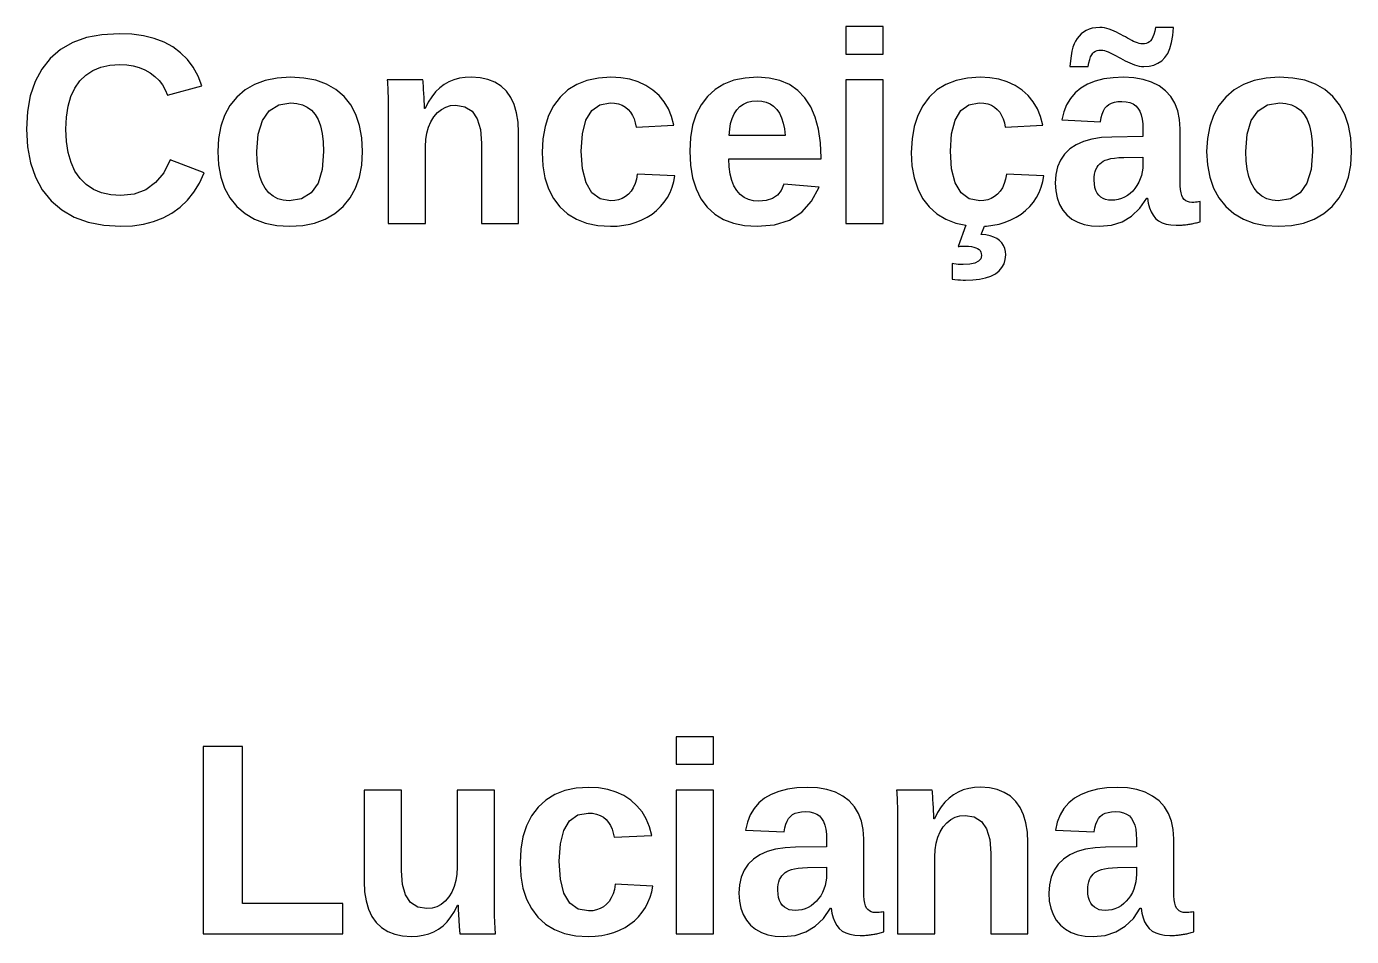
# Model space of a CAD drawing. Header units: metres. Extents: x 18 to 589, y 31 to 387.
# Drawn here: x 535 to 589.2, y 262.6 to 299.7 of the extents above; entities that cross this region are included whole.
import ezdxf

# ---------------------------------------------------------------- set-up
doc = ezdxf.new("R2010")
doc.units = ezdxf.units.M

msp = doc.modelspace()

# ---------------------------------------------------------------- linework, layer by layer
for p, q in [((538.106, 299.395), (537.473, 299.274)), ((538.809, 299.435), (538.106, 299.395)), ((539.327, 299.414), (538.809, 299.435)), ((539.805, 299.349), (539.327, 299.414)), ((570.024, 299.728), (568.5, 299.728)), ((568.5, 299.728), (568.5, 298.605)), ((570.024, 298.605), (570.024, 299.728)), ((578.114, 299.425), (578.029, 299.338)), ((578.21, 299.503), (578.114, 299.425)), ((578.316, 299.568), (578.21, 299.503)), ((578.435, 299.619), (578.316, 299.568)), ((578.568, 299.656), (578.435, 299.619)), ((578.713, 299.677), (578.568, 299.656)), ((578.871, 299.685), (578.713, 299.677)), ((578.969, 299.681), (578.871, 299.685)), ((579.067, 299.668), (578.969, 299.681)), ((579.164, 299.648), (579.067, 299.668)), ((579.262, 299.619), (579.164, 299.648)), ((579.36, 299.582), (579.262, 299.619)), ((579.457, 299.539), (579.36, 299.582)), ((579.552, 299.495), (579.457, 299.539)), ((579.647, 299.449), (579.552, 299.495)), ((579.74, 299.401), (579.647, 299.449)), ((579.831, 299.351), (579.74, 299.401)), ((581.081, 299.407), (581.042, 299.3)), ((581.117, 299.535), (581.081, 299.407)), ((581.15, 299.685), (581.117, 299.535)), ((581.882, 299.685), (581.15, 299.685)), ((581.856, 299.363), (581.882, 299.685)), ((536.91, 299.072), (536.417, 298.79)), ((537.473, 299.274), (536.91, 299.072)), ((540.243, 299.241), (539.805, 299.349)), ((540.641, 299.09), (540.243, 299.241)), ((541, 298.895), (540.641, 299.09)), ((541.318, 298.659), (541, 298.895)), ((577.778, 298.88), (577.735, 298.721)), ((577.827, 299.015), (577.778, 298.88)), ((577.885, 299.132), (577.827, 299.015)), ((577.952, 299.24), (577.885, 299.132)), ((578.029, 299.338), (577.952, 299.24)), ((579.921, 299.301), (579.831, 299.351)), ((580.009, 299.253), (579.921, 299.301)), ((580.094, 299.207), (580.009, 299.253)), ((580.177, 299.163), (580.094, 299.207)), ((580.257, 299.121), (580.177, 299.163)), ((580.335, 299.083), (580.257, 299.121)), ((580.409, 299.055), (580.335, 299.083)), ((580.48, 299.034), (580.409, 299.055)), ((580.548, 299.022), (580.48, 299.034)), ((580.613, 299.018), (580.548, 299.022)), ((580.696, 299.023), (580.613, 299.018)), ((580.771, 299.039), (580.696, 299.023)), ((580.839, 299.065), (580.771, 299.039)), ((580.899, 299.103), (580.839, 299.065)), ((580.952, 299.15), (580.899, 299.103)), ((580.999, 299.214), (580.952, 299.15)), ((581.042, 299.3), (580.999, 299.214)), ((581.649, 298.631), (581.74, 298.837)), ((581.74, 298.837), (581.809, 299.081)), ((581.809, 299.081), (581.856, 299.363)), ((535.993, 298.426), (535.644, 297.988)), ((536.417, 298.79), (535.993, 298.426)), ((541.596, 298.383), (541.318, 298.659)), ((541.834, 298.065), (541.596, 298.383)), ((568.5, 298.605), (570.024, 298.605)), ((577.672, 298.328), (577.651, 298.095)), ((577.7, 298.537), (577.672, 298.328)), ((577.735, 298.721), (577.7, 298.537)), ((578.426, 298.251), (578.461, 298.383)), ((578.461, 298.383), (578.5, 298.491)), ((578.5, 298.491), (578.542, 298.576)), ((578.542, 298.576), (578.587, 298.638)), ((578.587, 298.638), (578.637, 298.683)), ((578.637, 298.683), (578.697, 298.718)), ((578.697, 298.718), (578.765, 298.743)), ((578.765, 298.743), (578.841, 298.758)), ((578.841, 298.758), (578.926, 298.763)), ((578.926, 298.763), (578.992, 298.758)), ((578.992, 298.758), (579.062, 298.746)), ((579.062, 298.746), (579.136, 298.726)), ((579.136, 298.726), (579.212, 298.697)), ((579.212, 298.697), (579.292, 298.66)), ((579.292, 298.66), (579.374, 298.617)), ((579.374, 298.617), (579.458, 298.573)), ((579.458, 298.573), (579.545, 298.527)), ((579.545, 298.527), (579.633, 298.479)), ((579.633, 298.479), (579.723, 298.429)), ((579.723, 298.429), (579.815, 298.379)), ((579.815, 298.379), (579.907, 298.331)), ((579.907, 298.331), (580.001, 298.285)), ((581.252, 298.228), (581.405, 298.331)), ((581.405, 298.331), (581.537, 298.464)), ((581.537, 298.464), (581.649, 298.631)), ((535.644, 297.988), (535.372, 297.479)), ((537.44, 297.746), (537.728, 297.935)), ((537.728, 297.935), (538.057, 298.069)), ((538.057, 298.069), (538.428, 298.15)), ((538.428, 298.15), (538.841, 298.177)), ((538.841, 298.177), (539.118, 298.163)), ((539.118, 298.163), (539.38, 298.123)), ((539.38, 298.123), (539.626, 298.055)), ((539.626, 298.055), (539.858, 297.96)), ((539.858, 297.96), (540.075, 297.838)), ((540.075, 297.838), (540.271, 297.693)), ((542.031, 297.707), (541.834, 298.065)), ((577.651, 298.095), (578.394, 298.095)), ((578.394, 298.095), (578.426, 298.251)), ((580.001, 298.285), (580.096, 298.241)), ((580.096, 298.241), (580.192, 298.198)), ((580.192, 298.198), (580.289, 298.161)), ((580.289, 298.161), (580.385, 298.133)), ((580.385, 298.133), (580.481, 298.112)), ((580.481, 298.112), (580.577, 298.1)), ((580.577, 298.1), (580.672, 298.095)), ((580.672, 298.095), (580.886, 298.11)), ((580.886, 298.11), (581.079, 298.154)), ((581.079, 298.154), (581.252, 298.228)), ((535.372, 297.479), (535.178, 296.901)), ((536.835, 296.866), (536.993, 297.21)), ((536.993, 297.21), (537.195, 297.504)), ((537.195, 297.504), (537.44, 297.746)), ((540.271, 297.693), (540.439, 297.529)), ((540.439, 297.529), (540.579, 297.346)), ((540.579, 297.346), (540.692, 297.144)), ((540.778, 296.924), (542.188, 297.309)), ((542.188, 297.309), (542.031, 297.707)), ((544.341, 297.364), (543.954, 297.137)), ((544.779, 297.526), (544.341, 297.364)), ((545.266, 297.624), (544.779, 297.526)), ((545.803, 297.656), (545.266, 297.624)), ((546.351, 297.625), (545.803, 297.656)), ((546.844, 297.531), (546.351, 297.625)), ((547.283, 297.374), (546.844, 297.531)), ((547.667, 297.154), (547.283, 297.374)), ((551.215, 297.548), (549.761, 297.548)), ((549.761, 297.548), (549.768, 297.45)), ((549.768, 297.45), (549.774, 297.347)), ((549.774, 297.347), (549.78, 297.239)), ((549.78, 297.239), (549.786, 297.126)), ((551.222, 297.493), (551.215, 297.548)), ((551.23, 297.41), (551.222, 297.493)), ((551.238, 297.3), (551.23, 297.41)), ((551.248, 297.162), (551.238, 297.3)), ((551.903, 297.221), (551.735, 297.056)), ((552.083, 297.358), (551.903, 297.221)), ((552.277, 297.467), (552.083, 297.358)), ((552.485, 297.552), (552.277, 297.467)), ((552.707, 297.613), (552.485, 297.552)), ((552.944, 297.649), (552.707, 297.613)), ((553.195, 297.661), (552.944, 297.649)), ((553.551, 297.638), (553.195, 297.661)), ((553.872, 297.569), (553.551, 297.638)), ((554.158, 297.454), (553.872, 297.569)), ((554.41, 297.294), (554.158, 297.454)), ((554.627, 297.087), (554.41, 297.294)), ((557.506, 297.364), (557.14, 297.137)), ((557.922, 297.526), (557.506, 297.364)), ((558.386, 297.624), (557.922, 297.526)), ((558.9, 297.656), (558.386, 297.624)), ((559.3, 297.635), (558.9, 297.656)), ((559.672, 297.573), (559.3, 297.635)), ((560.014, 297.469), (559.672, 297.573)), ((560.329, 297.323), (560.014, 297.469)), ((560.614, 297.135), (560.329, 297.323)), ((563.519, 297.375), (563.158, 297.156)), ((563.928, 297.531), (563.519, 297.375)), ((564.385, 297.625), (563.928, 297.531)), ((564.89, 297.656), (564.385, 297.625)), ((565.372, 297.623), (564.89, 297.656)), ((565.806, 297.522), (565.372, 297.623)), ((566.192, 297.354), (565.806, 297.522)), ((566.531, 297.12), (566.192, 297.354)), ((570.024, 297.548), (568.5, 297.548)), ((568.5, 297.548), (568.5, 291.678)), ((570.024, 291.678), (570.024, 297.548)), ((572.588, 297.364), (572.222, 297.137)), ((573.004, 297.526), (572.588, 297.364)), ((573.468, 297.624), (573.004, 297.526)), ((573.982, 297.656), (573.468, 297.624)), ((574.382, 297.635), (573.982, 297.656)), ((574.754, 297.573), (574.382, 297.635)), ((575.096, 297.469), (574.754, 297.573)), ((575.411, 297.323), (575.096, 297.469)), ((575.696, 297.135), (575.411, 297.323)), ((578.104, 297.214), (577.868, 297.021)), ((578.377, 297.373), (578.104, 297.214)), ((578.688, 297.497), (578.377, 297.373)), ((579.036, 297.585), (578.688, 297.497)), ((579.42, 297.638), (579.036, 297.585)), ((579.842, 297.656), (579.42, 297.638)), ((580.267, 297.634), (579.842, 297.656)), ((580.65, 297.568), (580.267, 297.634)), ((580.993, 297.459), (580.65, 297.568)), ((581.295, 297.305), (580.993, 297.459)), ((581.556, 297.108), (581.295, 297.305)), ((584.746, 297.364), (584.359, 297.137)), ((585.183, 297.526), (584.746, 297.364)), ((585.67, 297.624), (585.183, 297.526)), ((586.207, 297.656), (585.67, 297.624)), ((586.755, 297.625), (586.207, 297.656)), ((587.248, 297.531), (586.755, 297.625)), ((587.687, 297.374), (587.248, 297.531)), ((588.071, 297.154), (587.687, 297.374)), ((535.178, 296.901), (535.061, 296.253)), ((536.723, 296.472), (536.835, 296.866)), ((540.692, 297.144), (540.778, 296.924)), ((543.617, 296.845), (543.336, 296.497)), ((543.954, 297.137), (543.617, 296.845)), ((547.997, 296.872), (547.667, 297.154)), ((548.269, 296.531), (547.997, 296.872)), ((549.786, 297.126), (549.791, 297.008)), ((549.791, 297.008), (549.796, 296.881)), ((549.796, 296.881), (549.8, 296.74)), ((549.8, 296.74), (549.802, 296.585)), ((551.258, 296.997), (551.248, 297.162)), ((551.268, 296.829), (551.258, 296.997)), ((551.276, 296.684), (551.268, 296.829)), ((551.281, 296.561), (551.276, 296.684)), ((551.58, 296.86), (551.437, 296.636)), ((551.735, 297.056), (551.58, 296.86)), ((554.807, 296.835), (554.627, 297.087)), ((554.946, 296.541), (554.807, 296.835)), ((556.822, 296.845), (556.559, 296.495)), ((557.14, 297.137), (556.822, 296.845)), ((560.865, 296.911), (560.614, 297.135)), ((561.076, 296.655), (560.865, 296.911)), ((562.845, 296.875), (562.586, 296.536)), ((563.158, 297.156), (562.845, 296.875)), ((564.479, 296.636), (564.664, 296.681)), ((564.664, 296.681), (564.869, 296.696)), ((564.869, 296.696), (565.062, 296.682)), ((565.062, 296.682), (565.239, 296.639)), ((566.822, 296.818), (566.531, 297.12)), ((567.062, 296.452), (566.822, 296.818)), ((571.904, 296.845), (571.641, 296.495)), ((572.222, 297.137), (571.904, 296.845)), ((575.947, 296.911), (575.696, 297.135)), ((576.158, 296.655), (575.947, 296.911)), ((577.672, 296.794), (577.516, 296.534)), ((577.868, 297.021), (577.672, 296.794)), ((579.617, 296.661), (579.777, 296.669)), ((579.777, 296.669), (579.949, 296.658)), ((581.773, 296.871), (581.556, 297.108)), ((581.942, 296.596), (581.773, 296.871)), ((584.021, 296.845), (583.74, 296.497)), ((584.359, 297.137), (584.021, 296.845)), ((588.401, 296.872), (588.071, 297.154)), ((588.674, 296.531), (588.401, 296.872)), ((535.061, 296.253), (535.022, 295.535)), ((536.656, 296.029), (536.723, 296.472)), ((543.336, 296.497), (543.117, 296.1)), ((544.658, 295.893), (544.936, 296.291)), ((544.936, 296.291), (545.325, 296.53)), ((545.325, 296.53), (545.825, 296.609)), ((545.825, 296.609), (546.073, 296.59)), ((546.073, 296.59), (546.296, 296.534)), ((546.296, 296.534), (546.494, 296.439)), ((546.494, 296.439), (546.668, 296.307)), ((546.668, 296.307), (546.817, 296.137)), ((546.817, 296.137), (546.94, 295.925)), ((548.481, 296.135), (548.269, 296.531)), ((548.633, 295.685), (548.481, 296.135)), ((549.802, 296.585), (549.804, 296.417)), ((549.804, 296.417), (549.805, 296.235)), ((549.805, 296.235), (549.805, 291.678)), ((551.284, 296.46), (551.281, 296.561)), ((551.286, 296.381), (551.284, 296.46)), ((551.307, 296.381), (551.286, 296.381)), ((551.437, 296.636), (551.307, 296.381)), ((551.668, 296.042), (551.812, 296.213)), ((551.812, 296.213), (551.973, 296.346)), ((551.973, 296.346), (552.152, 296.441)), ((552.152, 296.441), (552.348, 296.498)), ((552.348, 296.498), (552.56, 296.517)), ((552.56, 296.517), (552.937, 296.455)), ((552.937, 296.455), (553.23, 296.27)), ((553.23, 296.27), (553.44, 295.96)), ((555.046, 296.205), (554.946, 296.541)), ((555.106, 295.826), (555.046, 296.205)), ((556.559, 296.495), (556.354, 296.094)), ((557.879, 295.9), (558.114, 296.294)), ((558.114, 296.294), (558.444, 296.53)), ((558.444, 296.53), (558.867, 296.609)), ((558.867, 296.609), (559.05, 296.598)), ((559.05, 296.598), (559.215, 296.566)), ((559.215, 296.566), (559.362, 296.513)), ((559.362, 296.513), (559.492, 296.437)), ((559.492, 296.437), (559.605, 296.341)), ((559.605, 296.341), (559.702, 296.226)), ((559.702, 296.226), (559.782, 296.097)), ((561.246, 296.368), (561.076, 296.655)), ((561.376, 296.049), (561.246, 296.368)), ((562.384, 296.142), (562.239, 295.695)), ((562.586, 296.536), (562.384, 296.142)), ((563.853, 295.975), (563.936, 296.16)), ((563.936, 296.16), (564.042, 296.322)), ((564.042, 296.322), (564.168, 296.456)), ((564.168, 296.456), (564.313, 296.561)), ((564.313, 296.561), (564.479, 296.636)), ((565.239, 296.639), (565.4, 296.568)), ((565.4, 296.568), (565.544, 296.469)), ((565.544, 296.469), (565.672, 296.341)), ((565.672, 296.341), (565.781, 296.184)), ((565.781, 296.184), (565.869, 296)), ((567.249, 296.023), (567.062, 296.452)), ((571.641, 296.495), (571.436, 296.094)), ((572.961, 295.9), (573.196, 296.294)), ((573.196, 296.294), (573.526, 296.53)), ((573.526, 296.53), (573.95, 296.609)), ((573.95, 296.609), (574.132, 296.598)), ((574.132, 296.598), (574.297, 296.566)), ((574.297, 296.566), (574.444, 296.513)), ((574.444, 296.513), (574.574, 296.437)), ((574.574, 296.437), (574.687, 296.341)), ((574.687, 296.341), (574.784, 296.226)), ((574.784, 296.226), (574.864, 296.097)), ((576.328, 296.368), (576.158, 296.655)), ((576.458, 296.049), (576.328, 296.368)), ((577.398, 296.241), (577.32, 295.915)), ((577.516, 296.534), (577.398, 296.241)), ((578.935, 296.007), (578.972, 296.154)), ((578.972, 296.154), (579.022, 296.282)), ((579.022, 296.282), (579.083, 296.389)), ((579.083, 296.389), (579.156, 296.476)), ((579.156, 296.476), (579.244, 296.546)), ((579.244, 296.546), (579.351, 296.6)), ((579.351, 296.6), (579.475, 296.638)), ((579.475, 296.638), (579.617, 296.661)), ((579.949, 296.658), (580.101, 296.624)), ((580.101, 296.624), (580.232, 296.568)), ((580.232, 296.568), (580.343, 296.49)), ((580.343, 296.49), (580.434, 296.389)), ((580.434, 296.389), (580.506, 296.266)), ((580.506, 296.266), (580.562, 296.119)), ((582.062, 296.285), (581.942, 296.596)), ((582.134, 295.937), (582.062, 296.285)), ((583.74, 296.497), (583.521, 296.1)), ((585.062, 295.893), (585.34, 296.291)), ((585.34, 296.291), (585.729, 296.53)), ((585.729, 296.53), (586.229, 296.609)), ((586.229, 296.609), (586.477, 296.59)), ((586.477, 296.59), (586.7, 296.534)), ((586.7, 296.534), (586.899, 296.439)), ((586.899, 296.439), (587.072, 296.307)), ((587.072, 296.307), (587.221, 296.137)), ((587.221, 296.137), (587.344, 295.925)), ((588.886, 296.135), (588.674, 296.531)), ((589.037, 295.685), (588.886, 296.135)), ((536.633, 295.535), (536.656, 296.029)), ((542.961, 295.654), (542.867, 295.161)), ((543.117, 296.1), (542.961, 295.654)), ((544.491, 295.335), (544.658, 295.893)), ((546.94, 295.925), (547.036, 295.668)), ((547.036, 295.668), (547.104, 295.364)), ((548.723, 295.179), (548.633, 295.685)), ((551.383, 295.376), (551.451, 295.62)), ((551.451, 295.62), (551.546, 295.842)), ((551.546, 295.842), (551.668, 296.042)), ((553.44, 295.96), (553.565, 295.528)), ((555.126, 295.405), (555.106, 295.826)), ((556.207, 295.641), (556.119, 295.136)), ((556.354, 296.094), (556.207, 295.641)), ((557.737, 295.349), (557.879, 295.9)), ((559.782, 296.097), (559.847, 295.953)), ((559.847, 295.953), (559.897, 295.795)), ((559.897, 295.795), (559.931, 295.622)), ((559.931, 295.622), (561.466, 295.698)), ((561.466, 295.698), (561.376, 296.049)), ((562.239, 295.695), (562.153, 295.195)), ((563.753, 295.532), (563.792, 295.765)), ((563.792, 295.765), (563.853, 295.975)), ((565.869, 296), (565.938, 295.786)), ((565.938, 295.786), (565.986, 295.545)), ((567.382, 295.532), (567.249, 296.023)), ((571.289, 295.641), (571.202, 295.136)), ((571.436, 296.094), (571.289, 295.641)), ((572.82, 295.349), (572.961, 295.9)), ((574.864, 296.097), (574.929, 295.953)), ((574.929, 295.953), (574.979, 295.795)), ((574.979, 295.795), (575.013, 295.622)), ((575.013, 295.622), (576.548, 295.698)), ((576.548, 295.698), (576.458, 296.049)), ((577.32, 295.915), (578.909, 295.839)), ((578.909, 295.839), (578.935, 296.007)), ((580.562, 296.119), (580.602, 295.948)), ((580.602, 295.948), (580.626, 295.753)), ((580.626, 295.753), (580.634, 295.535)), ((582.158, 295.551), (582.134, 295.937)), ((583.365, 295.654), (583.271, 295.161)), ((583.521, 296.1), (583.365, 295.654)), ((584.896, 295.335), (585.062, 295.893)), ((587.344, 295.925), (587.44, 295.668)), ((587.44, 295.668), (587.509, 295.364)), ((589.128, 295.179), (589.037, 295.685)), ((535.022, 295.535), (535.063, 294.818)), ((536.657, 295.033), (536.633, 295.535)), ((542.867, 295.161), (542.836, 294.618)), ((544.436, 294.618), (544.491, 295.335)), ((547.104, 295.364), (547.145, 295.014)), ((548.754, 294.618), (548.723, 295.179)), ((551.329, 294.825), (551.343, 295.111)), ((551.343, 295.111), (551.383, 295.376)), ((553.565, 295.528), (553.607, 294.971)), ((555.126, 291.678), (555.126, 295.405)), ((556.119, 295.136), (556.09, 294.58)), ((557.69, 294.64), (557.737, 295.349)), ((562.153, 295.195), (562.124, 294.64)), ((563.735, 295.275), (563.753, 295.532)), ((566.013, 295.275), (563.735, 295.275)), ((565.986, 295.545), (566.013, 295.275)), ((567.462, 294.979), (567.382, 295.532)), ((571.202, 295.136), (571.172, 294.58)), ((572.772, 294.64), (572.82, 295.349)), ((578.553, 295.132), (578.209, 295.034)), ((578.94, 295.192), (578.553, 295.132)), ((579.37, 295.215), (578.94, 295.192)), ((580.634, 295.237), (579.37, 295.215)), ((580.634, 295.535), (580.634, 295.237)), ((582.158, 293.414), (582.158, 295.551)), ((583.271, 295.161), (583.24, 294.618)), ((584.84, 294.618), (584.896, 295.335)), ((587.509, 295.364), (587.55, 295.014)), ((589.158, 294.618), (589.128, 295.179)), ((535.063, 294.818), (535.183, 294.167)), ((536.726, 294.58), (536.657, 295.033)), ((536.841, 294.178), (536.726, 294.58)), ((542.836, 294.618), (542.867, 294.074)), ((544.449, 294.244), (544.436, 294.618)), ((547.159, 294.618), (547.103, 293.896)), ((547.145, 295.014), (547.159, 294.618)), ((548.722, 294.072), (548.754, 294.618)), ((551.329, 291.678), (551.329, 294.825)), ((553.607, 294.971), (553.607, 291.678)), ((556.09, 294.58), (556.119, 294.037)), ((557.738, 293.91), (557.69, 294.64)), ((562.124, 294.64), (562.152, 294.068)), ((567.489, 294.363), (567.462, 294.979)), ((571.172, 294.58), (571.201, 294.037)), ((572.82, 293.91), (572.772, 294.64)), ((577.434, 294.519), (577.268, 294.276)), ((577.648, 294.727), (577.434, 294.519)), ((577.907, 294.899), (577.648, 294.727)), ((578.209, 295.034), (577.907, 294.899)), ((583.24, 294.618), (583.271, 294.074)), ((584.854, 294.244), (584.84, 294.618)), ((587.563, 294.618), (587.507, 293.896)), ((587.55, 295.014), (587.563, 294.618)), ((589.126, 294.072), (589.158, 294.618)), ((535.183, 294.167), (535.385, 293.583)), ((537.003, 293.825), (536.841, 294.178)), ((540.891, 294.282), (540.63, 293.759)), ((542.286, 293.756), (540.891, 294.282)), ((542.867, 294.074), (542.961, 293.579)), ((544.49, 293.908), (544.449, 294.244)), ((548.627, 293.576), (548.722, 294.072)), ((556.119, 294.037), (556.206, 293.544)), ((562.152, 294.068), (562.238, 293.553)), ((563.737, 293.994), (563.724, 294.32)), ((563.724, 294.32), (567.489, 294.32)), ((563.775, 293.702), (563.737, 293.994)), ((567.489, 294.32), (567.489, 294.363)), ((571.201, 294.037), (571.289, 293.544)), ((577.149, 293.998), (577.078, 293.685)), ((577.268, 294.276), (577.149, 293.998)), ((578.718, 293.895), (578.76, 293.978)), ((578.76, 293.978), (578.811, 294.052)), ((578.811, 294.052), (578.87, 294.119)), ((578.87, 294.119), (578.938, 294.177)), ((578.938, 294.177), (579.014, 294.227)), ((579.014, 294.227), (579.099, 294.269)), ((579.099, 294.269), (579.201, 294.304)), ((579.201, 294.304), (579.327, 294.333)), ((579.327, 294.333), (579.477, 294.356)), ((579.477, 294.356), (579.653, 294.374)), ((579.653, 294.374), (579.853, 294.385)), ((579.853, 294.385), (580.634, 294.396)), ((580.634, 294.098), (580.628, 293.945)), ((580.634, 294.396), (580.634, 294.098)), ((583.271, 294.074), (583.365, 293.579)), ((584.894, 293.908), (584.854, 294.244)), ((589.031, 293.576), (589.126, 294.072)), ((535.385, 293.583), (535.666, 293.065)), ((537.211, 293.523), (537.003, 293.825)), ((537.463, 293.273), (537.211, 293.523)), ((540.63, 293.759), (540.299, 293.352)), ((542.089, 293.336), (542.286, 293.756)), ((542.961, 293.579), (543.117, 293.132)), ((544.558, 293.609), (544.49, 293.908)), ((544.653, 293.348), (544.558, 293.609)), ((547.103, 293.896), (546.934, 293.334)), ((548.469, 293.128), (548.627, 293.576)), ((556.206, 293.544), (556.352, 293.101)), ((557.882, 293.342), (557.738, 293.91)), ((559.942, 293.495), (559.887, 293.311)), ((559.979, 293.702), (559.942, 293.495)), ((561.509, 293.631), (559.979, 293.702)), ((561.466, 293.396), (561.509, 293.631)), ((562.238, 293.553), (562.38, 293.096)), ((563.839, 293.443), (563.775, 293.702)), ((563.927, 293.218), (563.839, 293.443)), ((571.289, 293.544), (571.434, 293.101)), ((572.964, 293.342), (572.82, 293.91)), ((575.024, 293.495), (574.97, 293.311)), ((575.062, 293.702), (575.024, 293.495)), ((576.591, 293.631), (575.062, 293.702)), ((576.548, 293.396), (576.591, 293.631)), ((577.078, 293.685), (577.054, 293.338)), ((578.644, 293.458), (578.648, 293.583)), ((578.651, 293.299), (578.644, 293.458)), ((578.648, 293.583), (578.662, 293.697)), ((578.662, 293.697), (578.686, 293.801)), ((578.686, 293.801), (578.718, 293.895)), ((580.527, 293.508), (580.466, 293.368)), ((580.574, 293.65), (580.527, 293.508)), ((580.607, 293.796), (580.574, 293.65)), ((580.628, 293.945), (580.607, 293.796)), ((583.365, 293.579), (583.521, 293.132)), ((584.962, 293.609), (584.894, 293.908)), ((585.057, 293.348), (584.962, 293.609)), ((587.507, 293.896), (587.338, 293.334)), ((588.873, 293.128), (589.031, 293.576)), ((535.666, 293.065), (536.029, 292.614)), ((537.755, 293.078), (537.463, 293.273)), ((538.089, 292.939), (537.755, 293.078)), ((538.463, 292.856), (538.089, 292.939)), ((539.423, 292.887), (538.879, 292.828)), ((539.896, 293.061), (539.423, 292.887)), ((540.299, 293.352), (539.896, 293.061)), ((541.594, 292.632), (541.858, 292.961)), ((541.858, 292.961), (542.089, 293.336)), ((543.117, 293.132), (543.336, 292.733)), ((544.775, 293.124), (544.653, 293.348)), ((544.923, 292.939), (544.775, 293.124)), ((545.094, 292.796), (544.923, 292.939)), ((546.653, 292.933), (546.26, 292.692)), ((546.934, 293.334), (546.653, 292.933)), ((548.247, 292.73), (548.469, 293.128)), ((556.352, 293.101), (556.555, 292.708)), ((558.122, 292.936), (557.882, 293.342)), ((558.458, 292.693), (558.122, 292.936)), ((559.616, 292.885), (559.493, 292.787)), ((559.724, 293.006), (559.616, 292.885)), ((559.815, 293.147), (559.724, 293.006)), ((559.887, 293.311), (559.815, 293.147)), ((561.207, 292.751), (561.315, 292.956)), ((561.315, 292.956), (561.401, 293.17)), ((561.401, 293.17), (561.466, 293.396)), ((562.38, 293.096), (562.579, 292.696)), ((564.042, 293.026), (563.927, 293.218)), ((564.179, 292.869), (564.042, 293.026)), ((565.856, 293.038), (565.7, 292.842)), ((565.964, 293.289), (565.856, 293.038)), ((567.402, 293.165), (565.964, 293.289)), ((567.101, 292.591), (567.402, 293.165)), ((571.434, 293.101), (571.637, 292.708)), ((573.204, 292.936), (572.964, 293.342)), ((573.54, 292.693), (573.204, 292.936)), ((574.698, 292.885), (574.575, 292.787)), ((574.806, 293.006), (574.698, 292.885)), ((574.897, 293.147), (574.806, 293.006)), ((574.97, 293.311), (574.897, 293.147)), ((576.289, 292.751), (576.397, 292.956)), ((576.397, 292.956), (576.483, 293.17)), ((576.483, 293.17), (576.548, 293.396)), ((577.054, 293.338), (577.073, 293.017)), ((577.073, 293.017), (577.131, 292.726)), ((578.674, 293.158), (578.651, 293.299)), ((578.713, 293.034), (578.674, 293.158)), ((578.767, 292.926), (578.713, 293.034)), ((578.836, 292.837), (578.767, 292.926)), ((580.116, 292.912), (580.002, 292.828)), ((580.218, 293.009), (580.116, 292.912)), ((580.311, 293.116), (580.218, 293.009)), ((580.394, 293.236), (580.311, 293.116)), ((580.466, 293.368), (580.394, 293.236)), ((582.163, 293.229), (582.158, 293.414)), ((582.176, 293.068), (582.163, 293.229)), ((582.199, 292.932), (582.176, 293.068)), ((582.23, 292.821), (582.199, 292.932)), ((583.521, 293.132), (583.74, 292.733)), ((585.179, 293.124), (585.057, 293.348)), ((585.327, 292.939), (585.179, 293.124)), ((585.499, 292.796), (585.327, 292.939)), ((587.057, 292.933), (586.664, 292.692)), ((587.338, 293.334), (587.057, 292.933)), ((588.651, 292.73), (588.873, 293.128)), ((536.029, 292.614), (536.465, 292.238)), ((538.879, 292.828), (538.463, 292.856)), ((540.965, 292.11), (541.296, 292.348)), ((541.296, 292.348), (541.594, 292.632)), ((543.336, 292.733), (543.617, 292.384)), ((543.617, 292.384), (543.953, 292.091)), ((545.29, 292.693), (545.094, 292.796)), ((545.51, 292.632), (545.29, 292.693)), ((545.754, 292.611), (545.51, 292.632)), ((546.26, 292.692), (545.754, 292.611)), ((547.621, 292.089), (547.962, 292.381)), ((547.962, 292.381), (548.247, 292.73)), ((556.555, 292.708), (556.817, 292.365)), ((556.817, 292.365), (557.132, 292.079)), ((558.889, 292.611), (558.458, 292.693)), ((559.057, 292.622), (558.889, 292.611)), ((559.214, 292.655), (559.057, 292.622)), ((559.359, 292.71), (559.214, 292.655)), ((559.493, 292.787), (559.359, 292.71)), ((560.763, 292.214), (560.929, 292.377)), ((560.929, 292.377), (561.078, 292.557)), ((561.078, 292.557), (561.207, 292.751)), ((562.579, 292.696), (562.835, 292.354)), ((562.835, 292.354), (563.143, 292.072)), ((564.338, 292.747), (564.179, 292.869)), ((564.519, 292.66), (564.338, 292.747)), ((564.721, 292.607), (564.519, 292.66)), ((564.945, 292.59), (564.721, 292.607)), ((565.244, 292.618), (564.945, 292.59)), ((565.496, 292.702), (565.244, 292.618)), ((565.7, 292.842), (565.496, 292.702)), ((566.697, 292.144), (567.101, 292.591)), ((571.637, 292.708), (571.899, 292.365)), ((571.899, 292.365), (572.214, 292.079)), ((573.971, 292.611), (573.54, 292.693)), ((574.139, 292.622), (573.971, 292.611)), ((574.296, 292.655), (574.139, 292.622)), ((574.441, 292.71), (574.296, 292.655)), ((574.575, 292.787), (574.441, 292.71)), ((575.845, 292.214), (576.011, 292.377)), ((576.011, 292.377), (576.16, 292.557)), ((576.16, 292.557), (576.289, 292.751)), ((577.131, 292.726), (577.226, 292.465)), ((577.226, 292.465), (577.36, 292.234)), ((578.918, 292.763), (578.836, 292.837)), ((579.011, 292.706), (578.918, 292.763)), ((579.113, 292.666), (579.011, 292.706)), ((579.226, 292.641), (579.113, 292.666)), ((579.349, 292.633), (579.226, 292.641)), ((579.489, 292.641), (579.349, 292.633)), ((579.625, 292.664), (579.489, 292.641)), ((579.756, 292.703), (579.625, 292.664)), ((579.882, 292.758), (579.756, 292.703)), ((580.002, 292.828), (579.882, 292.758)), ((580.51, 292.309), (580.792, 292.725)), ((580.792, 292.725), (580.824, 292.725)), ((580.824, 292.725), (580.855, 292.517)), ((580.855, 292.517), (580.903, 292.33)), ((582.27, 292.733), (582.23, 292.821)), ((582.32, 292.666), (582.27, 292.733)), ((582.383, 292.614), (582.32, 292.666)), ((582.457, 292.576), (582.383, 292.614)), ((582.543, 292.554), (582.457, 292.576)), ((582.641, 292.546), (582.543, 292.554)), ((582.71, 292.548), (582.641, 292.546)), ((582.778, 292.552), (582.71, 292.548)), ((582.846, 292.558), (582.778, 292.552)), ((582.912, 292.567), (582.846, 292.558)), ((582.978, 292.579), (582.912, 292.567)), ((582.978, 291.754), (582.978, 292.579)), ((583.74, 292.733), (584.021, 292.384)), ((584.021, 292.384), (584.357, 292.091)), ((585.694, 292.693), (585.499, 292.796)), ((585.914, 292.632), (585.694, 292.693)), ((586.158, 292.611), (585.914, 292.632)), ((586.664, 292.692), (586.158, 292.611)), ((588.025, 292.089), (588.366, 292.381)), ((588.366, 292.381), (588.651, 292.73)), ((536.465, 292.238), (536.968, 291.946)), ((536.968, 291.946), (537.538, 291.737)), ((540.213, 291.764), (540.603, 291.915)), ((540.603, 291.915), (540.965, 292.11)), ((543.953, 292.091), (544.336, 291.863)), ((544.336, 291.863), (544.767, 291.7)), ((546.793, 291.7), (547.231, 291.862)), ((547.231, 291.862), (547.621, 292.089)), ((557.132, 292.079), (557.496, 291.856)), ((557.496, 291.856), (557.908, 291.697)), ((559.925, 291.735), (560.158, 291.828)), ((560.158, 291.828), (560.377, 291.939)), ((560.377, 291.939), (560.579, 292.068)), ((560.579, 292.068), (560.763, 292.214)), ((563.143, 292.072), (563.501, 291.852)), ((563.501, 291.852), (563.908, 291.695)), ((565.581, 291.634), (566.191, 291.825)), ((566.191, 291.825), (566.697, 292.144)), ((572.214, 292.079), (572.578, 291.856)), ((572.578, 291.856), (572.99, 291.697)), ((575.007, 291.735), (575.24, 291.828)), ((575.24, 291.828), (575.46, 291.939)), ((575.46, 291.939), (575.661, 292.068)), ((575.661, 292.068), (575.845, 292.214)), ((577.36, 292.234), (577.532, 292.034)), ((577.532, 292.034), (577.737, 291.867)), ((577.737, 291.867), (577.973, 291.737)), ((579.789, 291.755), (580.175, 291.986)), ((580.175, 291.986), (580.51, 292.309)), ((580.903, 292.33), (580.968, 292.164)), ((580.968, 292.164), (581.052, 292.019)), ((581.052, 292.019), (581.152, 291.895)), ((581.152, 291.895), (581.274, 291.794)), ((581.274, 291.794), (581.42, 291.715)), ((584.357, 292.091), (584.741, 291.863)), ((584.741, 291.863), (585.171, 291.7)), ((587.197, 291.7), (587.635, 291.862)), ((587.635, 291.862), (588.025, 292.089)), ((537.538, 291.737), (538.175, 291.612)), ((538.175, 291.612), (538.879, 291.57)), ((538.879, 291.57), (539.351, 291.592)), ((539.351, 291.592), (539.796, 291.656)), ((539.796, 291.656), (540.213, 291.764)), ((544.767, 291.7), (545.245, 291.603)), ((545.245, 291.603), (545.77, 291.57)), ((545.77, 291.57), (546.306, 291.602)), ((546.306, 291.602), (546.793, 291.7)), ((549.805, 291.678), (551.329, 291.678)), ((553.607, 291.678), (555.126, 291.678)), ((557.908, 291.697), (558.369, 291.602)), ((558.369, 291.602), (558.878, 291.57)), ((558.878, 291.57), (559.157, 291.58)), ((559.157, 291.58), (559.424, 291.611)), ((559.424, 291.611), (559.68, 291.663)), ((559.68, 291.663), (559.925, 291.735)), ((563.908, 291.695), (564.364, 291.601)), ((564.364, 291.601), (564.869, 291.57)), ((564.869, 291.57), (565.581, 291.634)), ((568.5, 291.678), (570.024, 291.678)), ((572.99, 291.697), (573.405, 291.611)), ((573.405, 291.611), (573.092, 290.745)), ((574.025, 291.234), (574.164, 291.578)), ((574.164, 291.578), (574.239, 291.58)), ((574.239, 291.58), (574.506, 291.611)), ((574.506, 291.611), (574.762, 291.663)), ((574.762, 291.663), (575.007, 291.735)), ((577.973, 291.737), (578.239, 291.644)), ((578.239, 291.644), (578.535, 291.589)), ((578.535, 291.589), (578.86, 291.57)), ((578.86, 291.57), (579.351, 291.616)), ((579.351, 291.616), (579.789, 291.755)), ((581.42, 291.715), (581.589, 291.658)), ((581.589, 291.658), (581.783, 291.625)), ((581.783, 291.625), (582.001, 291.613)), ((582.001, 291.613), (582.065, 291.614)), ((582.065, 291.614), (582.125, 291.615)), ((582.125, 291.615), (582.182, 291.617)), ((582.182, 291.617), (582.236, 291.62)), ((582.236, 291.62), (582.286, 291.624)), ((582.286, 291.624), (582.334, 291.629)), ((582.334, 291.629), (582.381, 291.634)), ((582.381, 291.634), (582.428, 291.639)), ((582.428, 291.639), (582.473, 291.645)), ((582.473, 291.645), (582.517, 291.651)), ((582.517, 291.651), (582.56, 291.658)), ((582.56, 291.658), (582.603, 291.666)), ((582.603, 291.666), (582.647, 291.675)), ((582.647, 291.675), (582.69, 291.684)), ((582.69, 291.684), (582.733, 291.695)), ((582.733, 291.695), (582.778, 291.706)), ((582.778, 291.706), (582.825, 291.717)), ((582.825, 291.717), (582.873, 291.729)), ((582.873, 291.729), (582.924, 291.742)), ((582.924, 291.742), (582.978, 291.754)), ((585.171, 291.7), (585.649, 291.603)), ((585.649, 291.603), (586.175, 291.57)), ((586.175, 291.57), (586.71, 291.602)), ((586.71, 291.602), (587.197, 291.7)), ((573.092, 290.745), (573.128, 290.749)), ((573.128, 290.749), (573.174, 290.752)), ((573.174, 290.752), (573.23, 290.755)), ((573.23, 290.755), (573.297, 290.756)), ((573.297, 290.756), (573.374, 290.756)), ((573.374, 290.756), (573.509, 290.753)), ((573.509, 290.753), (573.628, 290.742)), ((573.628, 290.742), (573.73, 290.723)), ((573.73, 290.723), (573.815, 290.697)), ((574.219, 291.215), (574.025, 291.234)), ((574.391, 291.181), (574.219, 291.215)), ((574.543, 291.131), (574.391, 291.181)), ((574.673, 291.065), (574.543, 291.131)), ((574.782, 290.984), (574.673, 291.065)), ((574.871, 290.89), (574.782, 290.984)), ((574.94, 290.785), (574.871, 290.89)), ((574.989, 290.668), (574.94, 290.785)), ((573.815, 290.697), (573.884, 290.664)), ((573.884, 290.664), (573.939, 290.623)), ((574.007, 290.247), (573.917, 290.143)), ((573.939, 290.623), (573.982, 290.575)), ((573.982, 290.575), (574.012, 290.518)), ((574.036, 290.382), (574.007, 290.247)), ((574.012, 290.518), (574.03, 290.454)), ((574.03, 290.454), (574.036, 290.382)), ((574.961, 290.036), (575.012, 290.21)), ((575.019, 290.542), (574.989, 290.668)), ((575.012, 290.21), (575.029, 290.404)), ((575.029, 290.404), (575.019, 290.542)), ((572.916, 290.032), (572.837, 290.046)), ((572.837, 290.046), (572.837, 289.406)), ((573.002, 290.021), (572.916, 290.032)), ((573.093, 290.014), (573.002, 290.021)), ((573.19, 290.009), (573.093, 290.014)), ((573.293, 290.008), (573.19, 290.009)), ((573.561, 290.023), (573.293, 290.008)), ((573.769, 290.068), (573.561, 290.023)), ((573.917, 290.143), (573.769, 290.068)), ((574.422, 289.54), (574.606, 289.634)), ((574.606, 289.634), (574.758, 289.748)), ((574.758, 289.748), (574.877, 289.882)), ((574.877, 289.882), (574.961, 290.036)), ((572.837, 289.406), (572.957, 289.394)), ((572.957, 289.394), (573.071, 289.385)), ((573.071, 289.385), (573.181, 289.378)), ((573.181, 289.378), (573.285, 289.374)), ((573.285, 289.374), (573.385, 289.373)), ((573.385, 289.373), (573.689, 289.384)), ((573.689, 289.384), (573.963, 289.415)), ((573.963, 289.415), (574.207, 289.467)), ((574.207, 289.467), (574.422, 289.54)), ((563.09, 270.729), (561.565, 270.729)), ((561.565, 270.729), (561.565, 269.606)), ((563.09, 269.606), (563.09, 270.729)), ((543.842, 270.322), (542.242, 270.322)), ((542.242, 270.322), (542.242, 262.678)), ((543.842, 263.915), (543.842, 270.322)), ((561.565, 269.606), (563.09, 269.606)), ((550.34, 268.548), (548.816, 268.548)), ((548.816, 268.548), (548.816, 264.821)), ((550.34, 265.255), (550.34, 268.548)), ((554.138, 268.548), (552.613, 268.548)), ((552.613, 268.548), (552.613, 265.401)), ((554.138, 263.991), (554.138, 268.548)), ((557.021, 268.527), (556.605, 268.364)), ((557.485, 268.624), (557.021, 268.527)), ((557.999, 268.656), (557.485, 268.624)), ((558.399, 268.635), (557.999, 268.656)), ((558.771, 268.573), (558.399, 268.635)), ((559.113, 268.469), (558.771, 268.573)), ((563.09, 268.548), (561.565, 268.548)), ((561.565, 268.548), (561.565, 262.678)), ((563.09, 262.678), (563.09, 268.548)), ((566.111, 268.586), (565.763, 268.497)), ((566.496, 268.639), (566.111, 268.586)), ((566.918, 268.656), (566.496, 268.639)), ((567.342, 268.634), (566.918, 268.656)), ((567.726, 268.569), (567.342, 268.634)), ((568.069, 268.459), (567.726, 268.569)), ((572.025, 268.548), (570.571, 268.548)), ((570.571, 268.548), (570.577, 268.45)), ((572.032, 268.493), (572.025, 268.548)), ((573.295, 268.552), (573.087, 268.467)), ((573.517, 268.613), (573.295, 268.552)), ((573.754, 268.65), (573.517, 268.613)), ((574.005, 268.662), (573.754, 268.65)), ((574.361, 268.639), (574.005, 268.662)), ((574.682, 268.57), (574.361, 268.639)), ((574.969, 268.455), (574.682, 268.57)), ((578.774, 268.586), (578.426, 268.497)), ((579.159, 268.639), (578.774, 268.586)), ((579.581, 268.656), (579.159, 268.639)), ((580.005, 268.634), (579.581, 268.656)), ((580.389, 268.569), (580.005, 268.634)), ((580.732, 268.459), (580.389, 268.569)), ((556.239, 268.137), (555.921, 267.845)), ((556.605, 268.364), (556.239, 268.137)), ((559.428, 268.323), (559.113, 268.469)), ((559.713, 268.136), (559.428, 268.323)), ((559.964, 267.911), (559.713, 268.136)), ((564.944, 268.021), (564.748, 267.794)), ((565.179, 268.214), (564.944, 268.021)), ((565.453, 268.373), (565.179, 268.214)), ((565.763, 268.497), (565.453, 268.373)), ((568.371, 268.306), (568.069, 268.459)), ((568.632, 268.108), (568.371, 268.306)), ((568.849, 267.871), (568.632, 268.108)), ((570.577, 268.45), (570.584, 268.347)), ((570.584, 268.347), (570.59, 268.239)), ((570.59, 268.239), (570.595, 268.126)), ((570.595, 268.126), (570.601, 268.008)), ((570.601, 268.008), (570.606, 267.881)), ((572.04, 268.41), (572.032, 268.493)), ((572.048, 268.3), (572.04, 268.41)), ((572.058, 268.162), (572.048, 268.3)), ((572.068, 267.997), (572.058, 268.162)), ((572.078, 267.829), (572.068, 267.997)), ((572.545, 268.056), (572.39, 267.861)), ((572.713, 268.222), (572.545, 268.056)), ((572.893, 268.358), (572.713, 268.222)), ((573.087, 268.467), (572.893, 268.358)), ((575.22, 268.294), (574.969, 268.455)), ((575.437, 268.087), (575.22, 268.294)), ((575.617, 267.835), (575.437, 268.087)), ((577.607, 268.021), (577.411, 267.794)), ((577.842, 268.214), (577.607, 268.021)), ((578.115, 268.373), (577.842, 268.214)), ((578.426, 268.497), (578.115, 268.373)), ((581.034, 268.306), (580.732, 268.459)), ((581.295, 268.108), (581.034, 268.306)), ((581.512, 267.871), (581.295, 268.108)), ((555.657, 267.495), (555.452, 267.094)), ((555.921, 267.845), (555.657, 267.495)), ((557.213, 267.294), (557.543, 267.531)), ((557.543, 267.531), (557.966, 267.609)), ((557.966, 267.609), (558.149, 267.599)), ((558.149, 267.599), (558.314, 267.566)), ((558.314, 267.566), (558.461, 267.513)), ((558.461, 267.513), (558.591, 267.437)), ((558.591, 267.437), (558.704, 267.341)), ((560.175, 267.656), (559.964, 267.911)), ((560.345, 267.368), (560.175, 267.656)), ((564.591, 267.534), (564.474, 267.241)), ((564.748, 267.794), (564.591, 267.534)), ((566.159, 267.389), (566.232, 267.476)), ((566.232, 267.476), (566.32, 267.546)), ((566.32, 267.546), (566.426, 267.6)), ((566.426, 267.6), (566.55, 267.638)), ((566.55, 267.638), (566.693, 267.661)), ((566.693, 267.661), (566.853, 267.669)), ((566.853, 267.669), (567.025, 267.658)), ((567.025, 267.658), (567.177, 267.624)), ((567.177, 267.624), (567.308, 267.568)), ((567.308, 267.568), (567.419, 267.49)), ((567.419, 267.49), (567.509, 267.39)), ((569.018, 267.596), (568.849, 267.871)), ((569.138, 267.285), (569.018, 267.596)), ((570.606, 267.881), (570.61, 267.74)), ((570.61, 267.74), (570.612, 267.585)), ((570.612, 267.585), (570.614, 267.417)), ((572.086, 267.684), (572.078, 267.829)), ((572.091, 267.561), (572.086, 267.684)), ((572.094, 267.46), (572.091, 267.561)), ((572.095, 267.381), (572.094, 267.46)), ((572.247, 267.636), (572.117, 267.381)), ((572.39, 267.861), (572.247, 267.636)), ((572.783, 267.346), (572.962, 267.441)), ((572.962, 267.441), (573.158, 267.498)), ((573.158, 267.498), (573.37, 267.517)), ((573.37, 267.517), (573.747, 267.455)), ((573.747, 267.455), (574.04, 267.27)), ((575.757, 267.542), (575.617, 267.835)), ((575.856, 267.205), (575.757, 267.542)), ((577.254, 267.534), (577.136, 267.241)), ((577.411, 267.794), (577.254, 267.534)), ((578.821, 267.389), (578.894, 267.476)), ((578.894, 267.476), (578.983, 267.546)), ((578.983, 267.546), (579.089, 267.6)), ((579.089, 267.6), (579.213, 267.638)), ((579.213, 267.638), (579.355, 267.661)), ((579.355, 267.661), (579.516, 267.669)), ((579.516, 267.669), (579.688, 267.658)), ((579.688, 267.658), (579.839, 267.624)), ((579.839, 267.624), (579.971, 267.568)), ((579.971, 267.568), (580.081, 267.49)), ((580.081, 267.49), (580.172, 267.39)), ((581.68, 267.596), (581.512, 267.871)), ((581.801, 267.285), (581.68, 267.596)), ((555.452, 267.094), (555.306, 266.641)), ((556.836, 266.349), (556.978, 266.9)), ((556.978, 266.9), (557.213, 267.294)), ((558.704, 267.341), (558.801, 267.226)), ((558.801, 267.226), (558.881, 267.097)), ((558.881, 267.097), (558.946, 266.953)), ((558.946, 266.953), (558.996, 266.795)), ((560.475, 267.049), (560.345, 267.368)), ((560.565, 266.698), (560.475, 267.049)), ((564.474, 267.241), (564.395, 266.915)), ((564.395, 266.915), (565.985, 266.839)), ((565.985, 266.839), (566.01, 267.007)), ((566.01, 267.007), (566.048, 267.154)), ((566.048, 267.154), (566.097, 267.282)), ((566.097, 267.282), (566.159, 267.389)), ((567.509, 267.39), (567.582, 267.266)), ((567.582, 267.266), (567.638, 267.119)), ((567.638, 267.119), (567.678, 266.948)), ((567.678, 266.948), (567.702, 266.753)), ((569.21, 266.937), (569.138, 267.285)), ((569.234, 266.551), (569.21, 266.937)), ((570.614, 267.417), (570.614, 267.235)), ((570.614, 267.235), (570.614, 262.678)), ((572.117, 267.381), (572.095, 267.381)), ((572.356, 266.842), (572.478, 267.042)), ((572.478, 267.042), (572.622, 267.213)), ((572.622, 267.213), (572.783, 267.346)), ((574.04, 267.27), (574.25, 266.96)), ((574.25, 266.96), (574.376, 266.528)), ((575.916, 266.826), (575.856, 267.205)), ((577.136, 267.241), (577.058, 266.915)), ((577.058, 266.915), (578.648, 266.839)), ((578.648, 266.839), (578.673, 267.007)), ((578.673, 267.007), (578.711, 267.154)), ((578.711, 267.154), (578.76, 267.282)), ((578.76, 267.282), (578.821, 267.389)), ((580.172, 267.39), (580.244, 267.266)), ((580.244, 267.266), (580.3, 267.119)), ((580.3, 267.119), (580.341, 266.948)), ((580.341, 266.948), (580.365, 266.753)), ((581.873, 266.937), (581.801, 267.285)), ((581.897, 266.551), (581.873, 266.937)), ((555.306, 266.641), (555.218, 266.136)), ((558.996, 266.795), (559.03, 266.622)), ((559.03, 266.622), (560.565, 266.698)), ((567.702, 266.753), (567.71, 266.535)), ((567.71, 266.535), (567.71, 266.237)), ((569.234, 264.414), (569.234, 266.551)), ((572.152, 266.111), (572.193, 266.376)), ((572.193, 266.376), (572.261, 266.62)), ((572.261, 266.62), (572.356, 266.842)), ((574.376, 266.528), (574.417, 265.971)), ((575.936, 266.405), (575.916, 266.826)), ((575.936, 262.678), (575.936, 266.405)), ((580.365, 266.753), (580.373, 266.535)), ((580.373, 266.535), (580.373, 266.237)), ((581.897, 264.414), (581.897, 266.551)), ((555.218, 266.136), (555.189, 265.58)), ((556.789, 265.64), (556.836, 266.349)), ((564.983, 265.899), (564.724, 265.727)), ((565.284, 266.034), (564.983, 265.899)), ((565.629, 266.132), (565.284, 266.034)), ((566.016, 266.192), (565.629, 266.132)), ((566.446, 266.215), (566.016, 266.192)), ((567.71, 266.237), (566.446, 266.215)), ((572.139, 265.824), (572.152, 266.111)), ((572.139, 262.678), (572.139, 265.824)), ((574.417, 265.971), (574.417, 262.678)), ((577.645, 265.899), (577.386, 265.727)), ((577.947, 266.034), (577.645, 265.899)), ((578.291, 266.132), (577.947, 266.034)), ((578.679, 266.192), (578.291, 266.132)), ((579.109, 266.215), (578.679, 266.192)), ((580.373, 266.237), (579.109, 266.215)), ((552.613, 265.401), (552.6, 265.115)), ((555.189, 265.58), (555.218, 265.037)), ((556.837, 264.91), (556.789, 265.64)), ((564.343, 265.275), (564.225, 264.998)), ((564.51, 265.518), (564.343, 265.275)), ((564.724, 265.727), (564.51, 265.518)), ((566.09, 265.226), (566.175, 265.268)), ((566.175, 265.268), (566.276, 265.303)), ((566.276, 265.303), (566.402, 265.333)), ((566.402, 265.333), (566.553, 265.356)), ((566.553, 265.356), (566.729, 265.373)), ((566.729, 265.373), (566.929, 265.385)), ((566.929, 265.385), (567.71, 265.396)), ((567.71, 265.396), (567.71, 265.098)), ((577.006, 265.275), (576.887, 264.998)), ((577.172, 265.518), (577.006, 265.275)), ((577.386, 265.727), (577.172, 265.518)), ((578.753, 265.226), (578.837, 265.268)), ((578.837, 265.268), (578.939, 265.303)), ((578.939, 265.303), (579.065, 265.333)), ((579.065, 265.333), (579.216, 265.356)), ((579.216, 265.356), (579.391, 265.373)), ((579.391, 265.373), (579.592, 265.385)), ((579.592, 265.385), (580.373, 265.396)), ((580.373, 265.396), (580.373, 265.098)), ((548.816, 264.821), (548.836, 264.4)), ((550.382, 264.698), (550.34, 265.255)), ((552.559, 264.85), (552.491, 264.606)), ((552.6, 265.115), (552.559, 264.85)), ((555.218, 265.037), (555.305, 264.544)), ((556.981, 264.342), (556.837, 264.91)), ((564.225, 264.998), (564.153, 264.685)), ((565.738, 264.697), (565.761, 264.801)), ((565.761, 264.801), (565.794, 264.895)), ((565.794, 264.895), (565.836, 264.978)), ((565.836, 264.978), (565.887, 265.052)), ((565.887, 265.052), (565.946, 265.118)), ((565.946, 265.118), (566.014, 265.176)), ((566.014, 265.176), (566.09, 265.226)), ((567.683, 264.796), (567.65, 264.65)), ((567.703, 264.945), (567.683, 264.796)), ((567.71, 265.098), (567.703, 264.945)), ((576.887, 264.998), (576.816, 264.685)), ((578.4, 264.697), (578.424, 264.801)), ((578.424, 264.801), (578.456, 264.895)), ((578.456, 264.895), (578.498, 264.978)), ((578.498, 264.978), (578.549, 265.052)), ((578.549, 265.052), (578.609, 265.118)), ((578.609, 265.118), (578.676, 265.176)), ((578.676, 265.176), (578.753, 265.226)), ((580.346, 264.796), (580.312, 264.65)), ((580.366, 264.945), (580.346, 264.796)), ((580.373, 265.098), (580.366, 264.945)), ((548.836, 264.4), (548.896, 264.021)), ((550.507, 264.265), (550.382, 264.698)), ((550.715, 263.956), (550.507, 264.265)), ((552.396, 264.384), (552.274, 264.183)), ((552.491, 264.606), (552.396, 264.384)), ((555.305, 264.544), (555.45, 264.1)), ((557.221, 263.936), (556.981, 264.342)), ((558.986, 264.31), (558.914, 264.147)), ((559.041, 264.495), (558.986, 264.31)), ((559.079, 264.702), (559.041, 264.495)), ((560.608, 264.631), (559.079, 264.702)), ((560.5, 264.17), (560.565, 264.395)), ((560.565, 264.395), (560.608, 264.631)), ((564.153, 264.685), (564.13, 264.338)), ((564.13, 264.338), (564.149, 264.017)), ((565.719, 264.457), (565.724, 264.582)), ((565.727, 264.299), (565.719, 264.457)), ((565.724, 264.582), (565.738, 264.697)), ((565.75, 264.158), (565.727, 264.299)), ((567.47, 264.236), (567.387, 264.116)), ((567.542, 264.368), (567.47, 264.236)), ((567.602, 264.507), (567.542, 264.368)), ((567.65, 264.65), (567.602, 264.507)), ((569.239, 264.229), (569.234, 264.414)), ((569.252, 264.068), (569.239, 264.229)), ((576.816, 264.685), (576.792, 264.338)), ((576.792, 264.338), (576.811, 264.017)), ((578.382, 264.457), (578.386, 264.582)), ((578.389, 264.299), (578.382, 264.457)), ((578.386, 264.582), (578.4, 264.697)), ((578.413, 264.158), (578.389, 264.299)), ((580.132, 264.236), (580.05, 264.116)), ((580.205, 264.368), (580.132, 264.236)), ((580.265, 264.507), (580.205, 264.368)), ((580.312, 264.65), (580.265, 264.507)), ((581.902, 264.229), (581.897, 264.414)), ((581.915, 264.068), (581.902, 264.229)), ((547.944, 263.915), (543.842, 263.915)), ((547.944, 262.678), (547.944, 263.915)), ((548.896, 264.021), (548.995, 263.685)), ((548.995, 263.685), (549.135, 263.392)), ((551.007, 263.771), (550.715, 263.956)), ((551.382, 263.709), (551.007, 263.771)), ((551.595, 263.728), (551.382, 263.709)), ((551.79, 263.785), (551.595, 263.728)), ((551.969, 263.88), (551.79, 263.785)), ((552.13, 264.013), (551.969, 263.88)), ((552.274, 264.183), (552.13, 264.013)), ((552.507, 263.592), (552.635, 263.844)), ((552.635, 263.844), (552.662, 263.844)), ((552.662, 263.844), (552.665, 263.674)), ((552.665, 263.674), (552.672, 263.473)), ((554.139, 263.699), (554.138, 263.991)), ((554.145, 263.421), (554.139, 263.699)), ((555.45, 264.1), (555.654, 263.707)), ((555.654, 263.707), (555.916, 263.364)), ((557.556, 263.692), (557.221, 263.936)), ((557.988, 263.611), (557.556, 263.692)), ((558.313, 263.655), (558.156, 263.622)), ((558.458, 263.71), (558.313, 263.655)), ((558.592, 263.786), (558.458, 263.71)), ((558.715, 263.885), (558.592, 263.786)), ((558.823, 264.005), (558.715, 263.885)), ((558.914, 264.147), (558.823, 264.005)), ((560.177, 263.557), (560.306, 263.751)), ((560.306, 263.751), (560.414, 263.955)), ((560.414, 263.955), (560.5, 264.17)), ((564.149, 264.017), (564.206, 263.726)), ((564.206, 263.726), (564.301, 263.465)), ((565.788, 264.033), (565.75, 264.158)), ((565.842, 263.926), (565.788, 264.033)), ((565.912, 263.836), (565.842, 263.926)), ((565.994, 263.763), (565.912, 263.836)), ((566.086, 263.706), (565.994, 263.763)), ((566.189, 263.665), (566.086, 263.706)), ((566.301, 263.641), (566.189, 263.665)), ((566.701, 263.664), (566.565, 263.641)), ((566.832, 263.703), (566.701, 263.664)), ((566.957, 263.758), (566.832, 263.703)), ((567.078, 263.828), (566.957, 263.758)), ((567.191, 263.912), (567.078, 263.828)), ((567.294, 264.008), (567.191, 263.912)), ((567.387, 264.116), (567.294, 264.008)), ((567.585, 263.309), (567.867, 263.725)), ((567.867, 263.725), (567.9, 263.725)), ((567.9, 263.725), (567.93, 263.516)), ((569.274, 263.932), (569.252, 264.068)), ((569.306, 263.82), (569.274, 263.932)), ((569.346, 263.733), (569.306, 263.82)), ((569.396, 263.666), (569.346, 263.733)), ((569.459, 263.613), (569.396, 263.666)), ((576.811, 264.017), (576.869, 263.726)), ((576.869, 263.726), (576.964, 263.465)), ((578.451, 264.033), (578.413, 264.158)), ((578.505, 263.926), (578.451, 264.033)), ((578.574, 263.836), (578.505, 263.926)), ((578.656, 263.763), (578.574, 263.836)), ((578.749, 263.706), (578.656, 263.763)), ((578.851, 263.665), (578.749, 263.706)), ((578.964, 263.641), (578.851, 263.665)), ((579.363, 263.664), (579.228, 263.641)), ((579.494, 263.703), (579.363, 263.664)), ((579.62, 263.758), (579.494, 263.703)), ((579.741, 263.828), (579.62, 263.758)), ((579.854, 263.912), (579.741, 263.828)), ((579.957, 264.008), (579.854, 263.912)), ((580.05, 264.116), (579.957, 264.008)), ((580.248, 263.309), (580.53, 263.725)), ((580.53, 263.725), (580.563, 263.725)), ((580.563, 263.725), (580.593, 263.516)), ((581.937, 263.932), (581.915, 264.068)), ((581.968, 263.82), (581.937, 263.932)), ((582.008, 263.733), (581.968, 263.82)), ((582.059, 263.666), (582.008, 263.733)), ((582.121, 263.613), (582.059, 263.666)), ((549.135, 263.392), (549.315, 263.142)), ((549.315, 263.142), (549.532, 262.936)), ((552.043, 263.009), (552.211, 263.174)), ((552.211, 263.174), (552.365, 263.369)), ((552.365, 263.369), (552.507, 263.592)), ((552.672, 263.473), (552.685, 263.24)), ((552.685, 263.24), (552.704, 262.975)), ((554.153, 263.159), (554.145, 263.421)), ((554.165, 262.911), (554.153, 263.159)), ((555.916, 263.364), (556.231, 263.078)), ((558.156, 263.622), (557.988, 263.611)), ((559.678, 263.068), (559.862, 263.214)), ((559.862, 263.214), (560.028, 263.377)), ((560.028, 263.377), (560.177, 263.557)), ((564.301, 263.465), (564.435, 263.234)), ((564.435, 263.234), (564.607, 263.033)), ((566.424, 263.633), (566.301, 263.641)), ((566.565, 263.641), (566.424, 263.633)), ((567.251, 262.985), (567.585, 263.309)), ((567.93, 263.516), (567.978, 263.329)), ((567.978, 263.329), (568.044, 263.163)), ((568.044, 263.163), (568.127, 263.018)), ((569.533, 263.576), (569.459, 263.613)), ((569.619, 263.553), (569.533, 263.576)), ((569.717, 263.546), (569.619, 263.553)), ((569.786, 263.547), (569.717, 263.546)), ((569.854, 263.551), (569.786, 263.547)), ((569.922, 263.558), (569.854, 263.551)), ((569.988, 263.567), (569.922, 263.558)), ((570.054, 263.579), (569.988, 263.567)), ((570.054, 262.754), (570.054, 263.579)), ((576.964, 263.465), (577.098, 263.234)), ((577.098, 263.234), (577.27, 263.033)), ((579.087, 263.633), (578.964, 263.641)), ((579.228, 263.641), (579.087, 263.633)), ((579.914, 262.985), (580.248, 263.309)), ((580.593, 263.516), (580.641, 263.329)), ((580.641, 263.329), (580.707, 263.163)), ((580.707, 263.163), (580.79, 263.018)), ((582.196, 263.576), (582.121, 263.613)), ((582.282, 263.553), (582.196, 263.576)), ((582.38, 263.546), (582.282, 263.553)), ((582.449, 263.547), (582.38, 263.546)), ((582.517, 263.551), (582.449, 263.547)), ((582.584, 263.558), (582.517, 263.551)), ((582.651, 263.567), (582.584, 263.558)), ((582.716, 263.579), (582.651, 263.567)), ((582.716, 262.754), (582.716, 263.579)), ((542.242, 262.678), (547.944, 262.678)), ((549.532, 262.936), (549.784, 262.776)), ((549.784, 262.776), (550.07, 262.661)), ((550.07, 262.661), (550.391, 262.592)), ((550.391, 262.592), (550.747, 262.57)), ((550.747, 262.57), (550.998, 262.582)), ((550.998, 262.582), (551.235, 262.618)), ((551.235, 262.618), (551.458, 262.679)), ((551.458, 262.679), (551.667, 262.764)), ((551.667, 262.764), (551.862, 262.873)), ((551.862, 262.873), (552.043, 263.009)), ((552.704, 262.975), (552.727, 262.678)), ((552.727, 262.678), (554.181, 262.678)), ((554.181, 262.678), (554.165, 262.911)), ((556.231, 263.078), (556.595, 262.856)), ((556.595, 262.856), (557.007, 262.697)), ((557.007, 262.697), (557.468, 262.601)), ((557.468, 262.601), (557.977, 262.57)), ((557.977, 262.57), (558.256, 262.58)), ((558.256, 262.58), (558.523, 262.611)), ((558.523, 262.611), (558.779, 262.662)), ((558.779, 262.662), (559.024, 262.734)), ((559.024, 262.734), (559.257, 262.827)), ((559.257, 262.827), (559.477, 262.939)), ((559.477, 262.939), (559.678, 263.068)), ((561.565, 262.678), (563.09, 262.678)), ((564.607, 263.033), (564.813, 262.866)), ((564.813, 262.866), (565.049, 262.736)), ((565.049, 262.736), (565.315, 262.644)), ((565.315, 262.644), (565.61, 262.588)), ((565.61, 262.588), (565.936, 262.57)), ((565.936, 262.57), (566.426, 262.616)), ((566.426, 262.616), (566.865, 262.754)), ((566.865, 262.754), (567.251, 262.985)), ((568.127, 263.018), (568.228, 262.895)), ((568.228, 262.895), (568.35, 262.793)), ((568.35, 262.793), (568.495, 262.714)), ((568.495, 262.714), (568.665, 262.658)), ((568.665, 262.658), (568.859, 262.624)), ((568.859, 262.624), (569.077, 262.613)), ((569.077, 262.613), (569.141, 262.613)), ((569.141, 262.613), (569.201, 262.615)), ((569.201, 262.615), (569.258, 262.617)), ((569.258, 262.617), (569.312, 262.62)), ((569.312, 262.62), (569.362, 262.624)), ((569.362, 262.624), (569.41, 262.628)), ((569.41, 262.628), (569.457, 262.633)), ((569.457, 262.633), (569.504, 262.639)), ((569.504, 262.639), (569.549, 262.645)), ((569.549, 262.645), (569.593, 262.651)), ((569.593, 262.651), (569.636, 262.658)), ((569.636, 262.658), (569.679, 262.666)), ((569.679, 262.666), (569.723, 262.674)), ((569.723, 262.674), (569.766, 262.684)), ((569.766, 262.684), (569.809, 262.694)), ((569.809, 262.694), (569.854, 262.705)), ((569.854, 262.705), (569.901, 262.717)), ((569.901, 262.717), (569.95, 262.729)), ((569.95, 262.729), (570.001, 262.741)), ((570.001, 262.741), (570.054, 262.754)), ((570.614, 262.678), (572.139, 262.678)), ((574.417, 262.678), (575.936, 262.678)), ((577.27, 263.033), (577.476, 262.866)), ((577.476, 262.866), (577.711, 262.736)), ((577.711, 262.736), (577.977, 262.644)), ((577.977, 262.644), (578.273, 262.588)), ((578.273, 262.588), (578.599, 262.57)), ((578.599, 262.57), (579.089, 262.616)), ((579.089, 262.616), (579.528, 262.754)), ((579.528, 262.754), (579.914, 262.985)), ((580.79, 263.018), (580.891, 262.895)), ((580.891, 262.895), (581.012, 262.793)), ((581.012, 262.793), (581.158, 262.714)), ((581.158, 262.714), (581.328, 262.658)), ((581.328, 262.658), (581.522, 262.624)), ((581.522, 262.624), (581.74, 262.613)), ((581.74, 262.613), (581.803, 262.613)), ((581.803, 262.613), (581.864, 262.615)), ((581.864, 262.615), (581.92, 262.617)), ((581.92, 262.617), (581.974, 262.62)), ((581.974, 262.62), (582.025, 262.624)), ((582.025, 262.624), (582.073, 262.628)), ((582.073, 262.628), (582.12, 262.633)), ((582.12, 262.633), (582.166, 262.639)), ((582.166, 262.639), (582.211, 262.645)), ((582.211, 262.645), (582.255, 262.651)), ((582.255, 262.651), (582.299, 262.658)), ((582.299, 262.658), (582.342, 262.666)), ((582.342, 262.666), (582.385, 262.674)), ((582.385, 262.674), (582.429, 262.684)), ((582.429, 262.684), (582.472, 262.694)), ((582.472, 262.694), (582.517, 262.705)), ((582.517, 262.705), (582.563, 262.717)), ((582.563, 262.717), (582.612, 262.729)), ((582.612, 262.729), (582.663, 262.741)), ((582.663, 262.741), (582.716, 262.754))]:
    msp.add_line(p, q)

doc.saveas('drawing.dxf')
